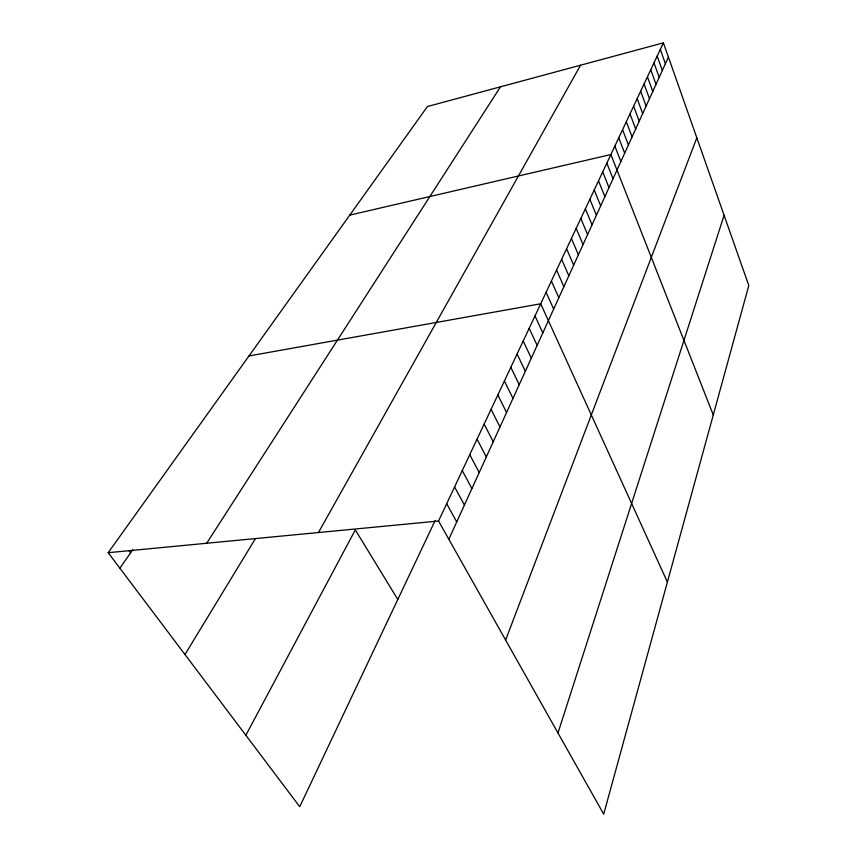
<?xml version="1.0" encoding="UTF-8"?>
<svg xmlns="http://www.w3.org/2000/svg" width="857" height="857" viewBox="0 0 857 857"><rect width="100%" height="100%" fill="white"/><g stroke="black" fill="none" stroke-linecap="round" stroke-linejoin="round"><path stroke-width="1.29" d="M557.982 732.992L724.09 215.278M505.619 640.061L696.827 137.806M448.832 539.267L668.428 57.108M663.414 42.85L748.804 285.52L603.703 814.15L438.548 521.013L663.414 42.85L427.472 106.514L108.196 552.701L299.736 806.716L435.12 520.606M245.863 735.263L355.301 529.894L397.809 599.45M318.461 532.529L580.564 65.207M184.973 654.523L255.3 538.807M206.687 543.252L500.499 86.803M119.884 568.202L132.846 549.626M349.763 215.107L610.891 154.549L713.27 414.97M248.991 355.944L540.703 303.785L667.399 582.107M108.196 552.701L438.548 521.013M129.075 550.783L130.596 552.84M446.668 503.734L456.727 521.902M454.574 486.937L464.419 505.019M462.266 470.579L471.907 488.576M469.754 454.66L479.202 472.571M477.038 439.148L486.305 456.974M484.141 424.044L493.225 441.784M491.072 409.325L499.974 426.968M497.821 394.97L506.551 412.517M504.398 380.979L512.968 398.43M510.826 367.321L519.235 384.686M517.082 354.005L525.341 371.263M523.198 341L531.308 358.172M529.176 328.306L537.135 345.382M535.004 315.901L542.824 332.88M546.102 292.291L553.665 309.088M551.394 281.053L558.828 297.754M556.568 270.051L563.874 286.656M561.624 259.296L568.823 275.804M566.573 248.766L573.665 265.177M571.426 238.45L578.4 254.775M576.172 228.348L583.039 244.588M580.832 218.46L587.591 234.604M585.385 208.776L592.037 224.823M589.852 199.285L596.408 215.246M594.222 189.975L600.682 205.851M598.518 180.859L604.881 196.639M602.717 171.914L608.995 187.608M606.842 163.151L613.023 178.749M614.855 146.108L620.864 161.534M618.743 137.827L624.678 153.167M622.568 129.707L628.417 144.962M626.317 121.737L632.091 136.895M630.002 113.906L635.69 128.978M633.612 106.225L639.236 121.212M637.158 98.673L642.707 113.585M640.65 91.26L646.124 106.086M644.078 83.975L649.477 98.716M647.442 76.819L652.777 91.485M650.742 69.792L656.012 84.372M653.998 62.882L659.194 77.376M657.19 56.091L662.332 70.51M660.329 49.417L665.407 63.75"/></g></svg>
